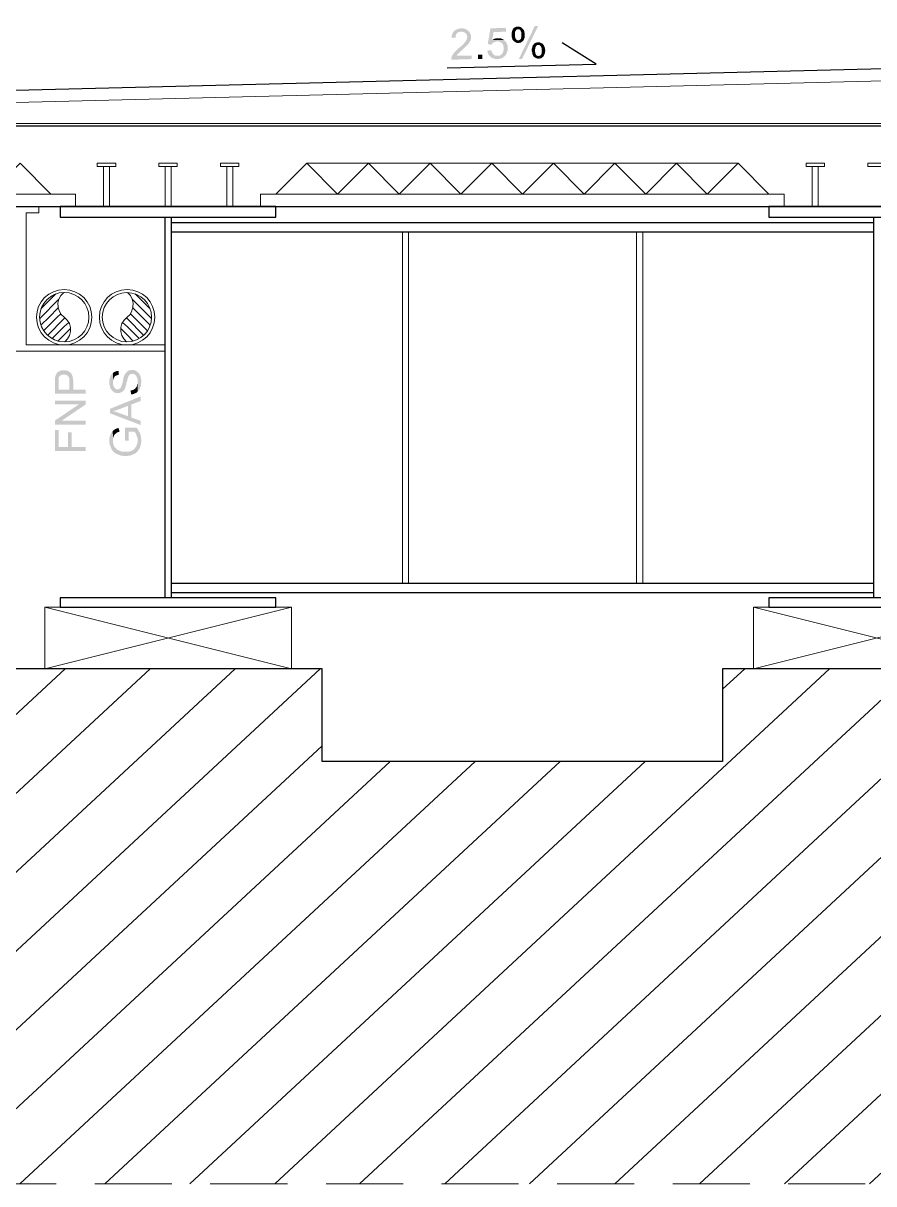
# Model space of a CAD drawing. Header units: millimetres. Extents: x 0.3 to 47.5, y 0.1 to 28.
# Drawn here: x 27.126 to 29.3, y 7.17 to 10.135 of the extents above; entities that cross this region are included whole.
import ezdxf

# ---------------------------------------------------------------- set-up
doc = ezdxf.new("R2010")
doc.units = ezdxf.units.MM
doc.layers.add('PDF _Geometria', color=7, linetype='Continuous')
doc.layers.add('PDF _Riempimenti solidi', color=7, linetype='Continuous')

msp = doc.modelspace()

# ---------------------------------------------------------------- hatches: boundary and pattern name
at = {"layer": 'PDF _Riempimenti solidi', "transparency": 33554559}
for points in [[(28.245, 10.1216), (28.2433, 10.1216), (28.2408, 10.1207), (28.2383, 10.1207), (28.2367, 10.1199), (28.2342, 10.1191), (28.2325, 10.1182), (28.2308, 10.1174), (28.2292, 10.1166), (28.2275, 10.1149), (28.2267, 10.1141), (28.225, 10.1124), (28.2242, 10.1107), (28.2233, 10.1091), (28.2225, 10.1066), (28.2217, 10.1049), (28.2208, 10.1024), (28.2208, 10.1007), (28.22, 10.0982), (28.23, 10.0974), (28.2308, 10.0991), (28.2308, 10.1016), (28.2317, 10.1041), (28.2317, 10.1057), (28.2333, 10.1074), (28.2342, 10.1091), (28.235, 10.1099), (28.2367, 10.1107), (28.2392, 10.1124), (28.2408, 10.1124), (28.2433, 10.1132), (28.245, 10.1132), (28.265, 10.1141), (28.2633, 10.1157), (28.2617, 10.1166), (28.26, 10.1182), (28.2583, 10.1191), (28.2567, 10.1199), (28.2542, 10.1207), (28.2525, 10.1207), (28.25, 10.1216), (28.2475, 10.1216)], [(28.265, 10.1141), (28.245, 10.1132), (28.2483, 10.1132), (28.2508, 10.1124), (28.2525, 10.1116), (28.255, 10.1107), (28.2558, 10.1099), (28.2567, 10.1099), (28.2575, 10.1082), (28.2592, 10.1066), (28.26, 10.1041), (28.26, 10.1024), (28.2608, 10.0999), (28.2608, 10.0982), (28.26, 10.0966), (28.26, 10.0949), (28.2592, 10.0924), (28.2575, 10.0907), (28.2567, 10.0882), (28.2558, 10.0874), (28.2542, 10.0857), (28.2533, 10.0849), (28.2525, 10.0832), (28.2492, 10.0799), (28.2475, 10.0782), (28.2458, 10.0766), (28.2433, 10.0749), (28.2417, 10.0732), (28.2392, 10.0716), (28.2375, 10.0699), (28.2358, 10.0682), (28.2342, 10.0666), (28.2325, 10.0649), (28.2308, 10.0632), (28.2283, 10.0607), (28.2267, 10.0591), (28.2258, 10.0582), (28.225, 10.0557), (28.2233, 10.0541), (28.2225, 10.0524), (28.2217, 10.0499), (28.2208, 10.0482), (28.22, 10.0457), (28.22, 10.0416), (28.2717, 10.0432), (28.2717, 10.0524), (28.2333, 10.0516), (28.2342, 10.0532), (28.2358, 10.0549), (28.2375, 10.0566), (28.2375, 10.0574), (28.2392, 10.0582), (28.24, 10.0599), (28.2417, 10.0607), (28.2433, 10.0624), (28.2458, 10.0649), (28.2483, 10.0666), (28.2483, 10.0674), (28.2508, 10.0691), (28.2525, 10.0707), (28.2558, 10.0741), (28.2575, 10.0757), (28.2592, 10.0774), (28.2608, 10.0782), (28.2617, 10.0799), (28.2625, 10.0807), (28.265, 10.0832), (28.2658, 10.0857), (28.2667, 10.0874), (28.2683, 10.0891), (28.2692, 10.0907), (28.2692, 10.0916), (28.27, 10.0941), (28.27, 10.0957), (28.2708, 10.0982), (28.2708, 10.1007), (28.27, 10.1024), (28.27, 10.1049), (28.2692, 10.1066), (28.2683, 10.1091), (28.2667, 10.1124)], [(28.3592, 10.1232), (28.32, 10.1216), (28.3133, 10.0816), (28.3225, 10.0799), (28.3233, 10.0816), (28.325, 10.0832), (28.3267, 10.0849), (28.3283, 10.0857), (28.3308, 10.0866), (28.3325, 10.0874), (28.335, 10.0882), (28.3367, 10.0882), (28.3567, 10.0899), (28.355, 10.0916), (28.3242, 10.0916), (28.3283, 10.1124), (28.36, 10.1132)], [(28.3775, 10.1199), (28.3767, 10.1182), (28.3758, 10.1157), (28.375, 10.1141), (28.375, 10.1124), (28.3742, 10.1099), (28.3742, 10.1007), (28.3758, 10.0957), (28.3758, 10.0941), (28.3767, 10.0924), (28.3783, 10.0907), (28.3792, 10.0891), (28.38, 10.0891), (28.3817, 10.0874), (28.3833, 10.0866), (28.385, 10.0857), (28.3867, 10.0849), (28.3892, 10.0841), (28.3925, 10.0841), (28.3942, 10.0849), (28.3967, 10.0849), (28.3983, 10.0857), (28.4, 10.0874), (28.4017, 10.0882), (28.4042, 10.0907), (28.3908, 10.0907), (28.3883, 10.0916), (28.3867, 10.0924), (28.385, 10.0941), (28.3842, 10.0957), (28.3833, 10.0974), (28.3833, 10.0991), (28.3825, 10.1016), (28.3825, 10.1107), (28.3833, 10.1132), (28.3842, 10.1149), (28.385, 10.1157), (28.385, 10.1166), (28.3867, 10.1182), (28.3883, 10.1191), (28.3908, 10.1191)], [(28.39, 10.1257), (28.3858, 10.1257), (28.3842, 10.1249), (28.3808, 10.1232), (28.3775, 10.1199), (28.3908, 10.1191), (28.3933, 10.1191), (28.395, 10.1182), (28.3967, 10.1166), (28.3975, 10.1149), (28.3983, 10.1132), (28.3992, 10.1107), (28.3992, 10.0991), (28.3983, 10.0974), (28.3983, 10.0957), (28.3975, 10.0941), (28.3967, 10.0941), (28.395, 10.0924), (28.3933, 10.0916), (28.3908, 10.0907), (28.4042, 10.0907), (28.405, 10.0924), (28.4058, 10.0941), (28.4067, 10.0966), (28.4075, 10.0982), (28.4075, 10.1099), (28.4067, 10.1124), (28.4067, 10.1141), (28.4058, 10.1166), (28.405, 10.1182), (28.4017, 10.1216), (28.4, 10.1232), (28.3983, 10.1241), (28.3967, 10.1249), (28.3942, 10.1257), (28.3925, 10.1257)], [(28.3392, 10.0966), (28.3342, 10.0966), (28.3325, 10.0957), (28.33, 10.0949), (28.3283, 10.0941), (28.3267, 10.0932), (28.3242, 10.0916), (28.355, 10.0916), (28.3533, 10.0932), (28.3517, 10.0941), (28.35, 10.0949), (28.3475, 10.0957), (28.3458, 10.0966), (28.3417, 10.0966)], [(28.3567, 10.0899), (28.3367, 10.0882), (28.34, 10.0882), (28.3417, 10.0874), (28.3442, 10.0874), (28.3458, 10.0866), (28.3475, 10.0849), (28.3492, 10.0841), (28.35, 10.0832), (28.3508, 10.0816), (28.3525, 10.0799), (28.3533, 10.0774), (28.3533, 10.0757), (28.3542, 10.0732), (28.3542, 10.0657), (28.3533, 10.0641), (28.3525, 10.0616), (28.3517, 10.0599), (28.35, 10.0566), (28.3492, 10.0566), (28.3475, 10.0549), (28.3458, 10.0532), (28.3425, 10.0516), (28.3383, 10.0516), (28.3575, 10.0516), (28.3583, 10.0532), (28.3592, 10.0541), (28.36, 10.0557), (28.3617, 10.0591), (28.3625, 10.0616), (28.3633, 10.0632), (28.3642, 10.0649), (28.3642, 10.0774), (28.3633, 10.0799), (28.3608, 10.0849), (28.36, 10.0874), (28.3583, 10.0882)], [(28.4417, 10.0857), (28.4383, 10.0857), (28.4358, 10.0849), (28.4325, 10.0832), (28.4308, 10.0816), (28.43, 10.0799), (28.4425, 10.0791), (28.445, 10.0791), (28.4467, 10.0782), (28.4483, 10.0766), (28.4492, 10.0749), (28.45, 10.0732), (28.4508, 10.0707), (28.4508, 10.0657), (28.4517, 10.0641), (28.4508, 10.0616), (28.4508, 10.0574), (28.45, 10.0557), (28.4492, 10.0541), (28.4483, 10.0532), (28.4467, 10.0524), (28.4433, 10.0507), (28.4558, 10.0507), (28.4567, 10.0524), (28.4575, 10.0541), (28.4583, 10.0566), (28.4592, 10.0582), (28.4592, 10.0607), (28.46, 10.0632), (28.46, 10.0674), (28.4592, 10.0699), (28.4592, 10.0724), (28.4583, 10.0741), (28.4575, 10.0766), (28.4567, 10.0782), (28.4558, 10.0799), (28.4542, 10.0807), (28.4542, 10.0816), (28.4525, 10.0832), (28.45, 10.0841), (28.4467, 10.0857), (28.4442, 10.0857)], [(28.3225, 10.0657), (28.3125, 10.0649), (28.3125, 10.0632), (28.3133, 10.0616), (28.3133, 10.0591), (28.3142, 10.0574), (28.315, 10.0549), (28.3167, 10.0532), (28.3175, 10.0516), (28.3192, 10.0499), (28.3208, 10.0491), (28.3217, 10.0482), (28.3233, 10.0466), (28.325, 10.0457), (28.3275, 10.0449), (28.3292, 10.0441), (28.3317, 10.0441), (28.3333, 10.0432), (28.3408, 10.0432), (28.3433, 10.0441), (28.345, 10.0441), (28.3467, 10.0449), (28.3492, 10.0457), (28.3525, 10.0474), (28.3542, 10.0491), (28.3558, 10.0499), (28.3575, 10.0516), (28.3333, 10.0516), (28.3317, 10.0524), (28.33, 10.0532), (28.3283, 10.0549), (28.3267, 10.0557), (28.325, 10.0591), (28.3233, 10.0607), (28.3233, 10.0632)], [(28.43, 10.0799), (28.4283, 10.0782), (28.4275, 10.0757), (28.4275, 10.0741), (28.4267, 10.0724), (28.4258, 10.0699), (28.4258, 10.0632), (28.4267, 10.0607), (28.4267, 10.0582), (28.4275, 10.0557), (28.4283, 10.0541), (28.4292, 10.0524), (28.4308, 10.0491), (28.4317, 10.0491), (28.4333, 10.0474), (28.435, 10.0466), (28.4367, 10.0457), (28.4392, 10.0449), (28.4408, 10.0441), (28.4442, 10.0441), (28.4458, 10.0449), (28.4483, 10.0449), (28.45, 10.0457), (28.4517, 10.0474), (28.4533, 10.0482), (28.455, 10.0499), (28.4558, 10.0507), (28.4425, 10.0507), (28.4408, 10.0516), (28.4383, 10.0524), (28.4367, 10.0541), (28.4358, 10.0557), (28.435, 10.0574), (28.435, 10.0591), (28.4342, 10.0616), (28.4342, 10.0682), (28.435, 10.0707), (28.435, 10.0732), (28.4358, 10.0749), (28.4367, 10.0757), (28.4367, 10.0766), (28.4383, 10.0782), (28.44, 10.0791), (28.4425, 10.0791)], [(27.2075, 9.2182), (27.2075, 9.1882), (27.2858, 9.1882), (27.2858, 9.1991), (27.2542, 9.1991), (27.2542, 9.2207), (27.2533, 9.2232), (27.2533, 9.2282), (27.2525, 9.2307), (27.2525, 9.2324), (27.2517, 9.2349), (27.2492, 9.2399), (27.2483, 9.2407), (27.2467, 9.2424), (27.2458, 9.2432), (27.2442, 9.1991), (27.2167, 9.1991), (27.2167, 9.2191), (27.2158, 9.2441), (27.2142, 9.2432), (27.2125, 9.2416), (27.2117, 9.2399), (27.2108, 9.2382), (27.2092, 9.2349), (27.2075, 9.2299), (27.2075, 9.2207)], [(27.2158, 9.2441), (27.2167, 9.2191), (27.2167, 9.2291), (27.2175, 9.2307), (27.2183, 9.2324), (27.22, 9.2341), (27.2217, 9.2349), (27.2217, 9.2357), (27.2242, 9.2366), (27.2258, 9.2374), (27.2333, 9.2374), (27.2358, 9.2366), (27.2375, 9.2357), (27.2392, 9.2349), (27.2408, 9.2332), (27.2417, 9.2324), (27.2433, 9.2291), (27.2442, 9.2266), (27.2442, 9.1991), (27.2458, 9.2432), (27.2442, 9.2441), (27.2425, 9.2457), (27.24, 9.2466), (27.2383, 9.2474), (27.2367, 9.2474), (27.2342, 9.2482), (27.225, 9.2482), (27.2233, 9.2474), (27.2208, 9.2466), (27.2192, 9.2457), (27.2175, 9.2457)], [(27.3467, 9.2174), (27.3467, 9.2107), (27.3475, 9.2091), (27.3483, 9.2066), (27.3483, 9.2049), (27.3492, 9.2024), (27.35, 9.2007), (27.3517, 9.1991), (27.3525, 9.1974), (27.3558, 9.1941), (27.3575, 9.1932), (27.3583, 9.1924), (27.36, 9.1916), (27.3617, 9.1907), (27.3642, 9.1899), (27.3725, 9.1899), (27.3742, 9.1907), (27.3758, 9.1916), (27.3783, 9.1924), (27.38, 9.1941), (27.3817, 9.1949), (27.3833, 9.1966), (27.3842, 9.1982), (27.385, 9.2007), (27.3858, 9.2007), (27.3867, 9.2024), (27.3867, 9.2041), (27.3875, 9.2057), (27.39, 9.2132), (27.39, 9.2157), (27.3908, 9.2182), (27.3917, 9.2207), (27.3925, 9.2232), (27.3925, 9.2257), (27.3933, 9.2274), (27.3942, 9.2291), (27.3942, 9.2299), (27.395, 9.2324), (27.3958, 9.2341), (27.3975, 9.2357), (27.3992, 9.2374), (27.4008, 9.2382), (27.4033, 9.2391), (27.4083, 9.2391), (27.41, 9.2382), (27.4117, 9.2366), (27.4133, 9.2357), (27.415, 9.2341), (27.4158, 9.2324), (27.4167, 9.2299), (27.4183, 9.2266), (27.4183, 9.1932), (27.42, 9.1949), (27.4217, 9.1966), (27.4225, 9.1982), (27.4242, 9.1999), (27.425, 9.2024), (27.425, 9.2032), (27.4258, 9.2049), (27.4267, 9.2066), (27.4267, 9.2082), (27.4275, 9.2107), (27.4275, 9.2149), (27.4283, 9.2174), (27.4283, 9.2232), (27.4275, 9.2249), (27.4275, 9.2274), (27.4267, 9.2291), (27.4267, 9.2316), (27.4258, 9.2332), (27.425, 9.2349), (27.425, 9.2357), (27.4233, 9.2382), (27.4225, 9.2399), (27.4208, 9.2416), (27.4192, 9.2432), (27.4183, 9.2441), (27.4158, 9.2457), (27.415, 9.2466), (27.4125, 9.2474), (27.4108, 9.2482), (27.4083, 9.2491), (27.4008, 9.2491), (27.3992, 9.2482), (27.3967, 9.2482), (27.395, 9.2474), (27.3933, 9.2457), (27.3917, 9.2449), (27.39, 9.2432), (27.3892, 9.2416), (27.3875, 9.2399), (27.3867, 9.2382), (27.385, 9.2357), (27.3842, 9.2341), (27.3842, 9.2324), (27.3825, 9.2291), (27.3825, 9.2266), (27.3808, 9.2216), (27.38, 9.2182), (27.38, 9.2157), (27.3783, 9.2107), (27.3775, 9.2082), (27.375, 9.2032), (27.3733, 9.2016), (27.3717, 9.2007), (27.37, 9.1999), (27.3642, 9.1999), (27.3625, 9.2007), (27.3608, 9.2024), (27.3592, 9.2041), (27.3583, 9.2049), (27.3575, 9.2066), (27.3567, 9.2082), (27.3567, 9.2099), (27.3558, 9.2124), (27.3558, 9.2416), (27.3542, 9.2399), (27.3525, 9.2382), (27.3517, 9.2366), (27.35, 9.2349), (27.3492, 9.2324), (27.3483, 9.2299), (27.3475, 9.2282), (27.3475, 9.2266), (27.3467, 9.2241), (27.3467, 9.2199)], [(27.3558, 9.2416), (27.3558, 9.2174), (27.3558, 9.2224), (27.3567, 9.2241), (27.3567, 9.2266), (27.3575, 9.2282), (27.3592, 9.2316), (27.36, 9.2316), (27.3608, 9.2332), (27.3625, 9.2341), (27.3642, 9.2349), (27.3667, 9.2357), (27.3683, 9.2366), (27.3708, 9.2366), (27.37, 9.2466), (27.3658, 9.2466), (27.3633, 9.2457), (27.3617, 9.2449), (27.3592, 9.2441), (27.3575, 9.2432), (27.3575, 9.2424)], [(27.4008, 9.1966), (27.4017, 9.1866), (27.4058, 9.1866), (27.4075, 9.1874), (27.41, 9.1882), (27.4117, 9.1891), (27.4133, 9.1899), (27.4158, 9.1907), (27.4183, 9.1932), (27.4183, 9.2199), (27.4183, 9.2132), (27.4175, 9.2116), (27.4167, 9.2091), (27.4167, 9.2074), (27.4158, 9.2057), (27.4142, 9.2041), (27.4133, 9.2024), (27.4117, 9.2007), (27.41, 9.1999), (27.4092, 9.1991), (27.4075, 9.1982), (27.405, 9.1974), (27.4025, 9.1966)], [(27.2075, 9.1707), (27.2075, 9.1616), (27.2692, 9.1616), (27.2858, 9.1607), (27.2858, 9.1707)], [(27.3483, 9.1499), (27.3558, 9.1441), (27.3575, 9.1441), (27.3592, 9.1449), (27.3617, 9.1449), (27.3633, 9.1457), (27.3658, 9.1466), (27.3675, 9.1474), (27.37, 9.1482), (27.3725, 9.1491), (27.3942, 9.1574), (27.3942, 9.1307), (27.4025, 9.1607), (27.4267, 9.1699), (27.4267, 9.1816)], [(27.3483, 9.1499), (27.3483, 9.1382), (27.4267, 9.1082), (27.4267, 9.1191), (27.4025, 9.1274), (27.4025, 9.1607), (27.3942, 9.1307), (27.3708, 9.1391), (27.3708, 9.1399), (27.3692, 9.1399), (27.3667, 9.1407), (27.365, 9.1416), (27.3625, 9.1424), (27.3608, 9.1424), (27.3558, 9.1441)], [(27.2075, 9.1199), (27.2075, 9.1091), (27.2858, 9.1091), (27.2858, 9.1191), (27.2242, 9.1191)], [(27.2075, 9.0957), (27.2075, 9.0424), (27.2858, 9.0424), (27.2858, 9.0524), (27.25, 9.0524), (27.25, 9.0899), (27.2408, 9.0899), (27.2408, 9.0524), (27.2167, 9.0524), (27.2167, 9.0957)], [(27.3467, 9.0682), (27.3467, 9.0616), (27.3475, 9.0599), (27.3475, 9.0574), (27.3483, 9.0557), (27.3492, 9.0532), (27.35, 9.0516), (27.3508, 9.0499), (27.3517, 9.0474), (27.3517, 9.0466), (27.3533, 9.0449), (27.3542, 9.0432), (27.3558, 9.0416), (27.3575, 9.0399), (27.3583, 9.0391), (27.36, 9.0374), (27.3625, 9.0357), (27.3642, 9.0349), (27.3658, 9.0341), (27.3667, 9.0341), (27.3683, 9.0332), (27.3708, 9.0324), (27.3725, 9.0316), (27.375, 9.0307), (27.3767, 9.0299), (27.3808, 9.0299), (27.3833, 9.0291), (27.3925, 9.0291), (27.3942, 9.0299), (27.3983, 9.0299), (27.4008, 9.0307), (27.4025, 9.0316), (27.405, 9.0324), (27.4067, 9.0332), (27.4083, 9.0341), (27.41, 9.0341), (27.4117, 9.0357), (27.4133, 9.0366), (27.415, 9.0382), (27.4167, 9.0399), (27.4183, 9.0407), (27.4192, 9.0424), (27.4183, 9.0691), (27.4183, 9.0624), (27.4175, 9.0599), (27.4167, 9.0582), (27.4158, 9.0557), (27.415, 9.0541), (27.4142, 9.0524), (27.4125, 9.0507), (27.4117, 9.0491), (27.4083, 9.0457), (27.4067, 9.0449), (27.405, 9.0432), (27.4042, 9.0432), (27.4025, 9.0424), (27.4008, 9.0416), (27.3983, 9.0407), (27.3967, 9.0407), (27.3942, 9.0399), (27.3817, 9.0399), (27.3792, 9.0407), (27.3775, 9.0407), (27.375, 9.0416), (27.3733, 9.0424), (27.3708, 9.0432), (27.3692, 9.0441), (27.3667, 9.0449), (27.3633, 9.0482), (27.3608, 9.0507), (27.36, 9.0524), (27.3583, 9.0541), (27.3575, 9.0566), (27.3575, 9.0574), (27.3567, 9.0599), (27.3558, 9.0616), (27.3558, 9.0682), (27.355, 9.0932), (27.3542, 9.0916), (27.3525, 9.0899), (27.3517, 9.0882), (27.35, 9.0857), (27.3492, 9.0841), (27.3492, 9.0832), (27.3475, 9.0799), (27.3475, 9.0774), (27.3467, 9.0757), (27.3467, 9.0707)], [(27.355, 9.0932), (27.3558, 9.0682), (27.3558, 9.0757), (27.3567, 9.0774), (27.3575, 9.0791), (27.3575, 9.0799), (27.3592, 9.0824), (27.36, 9.0841), (27.3617, 9.0857), (27.3633, 9.0866), (27.3642, 9.0874), (27.3658, 9.0891), (27.3683, 9.0899), (27.37, 9.0907), (27.3725, 9.0916), (27.37, 9.1007), (27.3683, 9.1007), (27.3667, 9.0999), (27.3642, 9.0991), (27.3625, 9.0982), (27.36, 9.0974), (27.3583, 9.0957), (27.3567, 9.0949)], [(27.3867, 9.1016), (27.3867, 9.0682), (27.3958, 9.0682), (27.3958, 9.0916), (27.4108, 9.0916), (27.4117, 9.0899), (27.4125, 9.0882), (27.4142, 9.0866), (27.415, 9.0841), (27.4167, 9.0791), (27.4175, 9.0774), (27.4183, 9.0749), (27.4183, 9.0691), (27.4192, 9.0424), (27.4208, 9.0441), (27.4217, 9.0466), (27.4233, 9.0482), (27.4242, 9.0499), (27.425, 9.0524), (27.4258, 9.0541), (27.4258, 9.0566), (27.4267, 9.0582), (27.4275, 9.0607), (27.4275, 9.0649), (27.4283, 9.0674), (27.4283, 9.0707), (27.4275, 9.0732), (27.4275, 9.0774), (27.4267, 9.0799), (27.4267, 9.0816), (27.4258, 9.0841), (27.425, 9.0857), (27.425, 9.0866), (27.4242, 9.0891), (27.4225, 9.0907), (27.4217, 9.0924), (27.4208, 9.0941), (27.42, 9.0966), (27.4183, 9.0982), (27.4175, 9.0999), (27.4158, 9.1016)]]:
    msp.add_hatch(color=256, dxfattribs=at).paths.add_polyline_path(points)

# ---------------------------------------------------------------- linework, layer by layer
at = {"layer": 'PDF _Geometria', "lineweight": 25}
for points in [[(26.8667, 9.9582), (30.2133, 10.0416), (30.1192, 10.1349), (30.2133, 10.1349)], [(28.2092, 10.0207), (28.59, 10.0299), (28.5033, 10.0849)], [(27.4883, 9.6391), (27.4883, 8.6666)], [(27.5042, 9.6391), (27.5042, 8.6666)], [(29.2992, 9.6391), (29.2992, 8.6666)], [(27.5042, 9.6257), (29.2992, 9.6257)], [(27.5042, 9.6016), (29.2992, 9.6016)], [(27.5042, 8.7041), (29.2992, 8.7041)], [(27.5042, 8.6807), (29.2992, 8.6807)], [(34.1108, 7.1699), (34.1108, 8.2491), (33.3233, 8.2491), (33.3233, 8.4857), (32.5358, 8.4857), (32.5358, 8.2491), (31.5125, 8.2491), (31.5125, 8.4857), (30.725, 8.4857), (30.725, 8.2491), (29.7008, 8.2491), (29.7008, 8.4857), (28.9133, 8.4857), (28.9133, 8.2491), (27.89, 8.2491), (27.89, 8.4857), (27.1025, 8.4857), (27.1025, 8.2491), (26.315, 8.2491), (26.315, 7.1699)]]:
    msp.add_lwpolyline(points, dxfattribs=at)
for points in [[(33.56, 9.8716), (26.8667, 9.8716), (26.8667, 10.0524), (26.8425, 10.0766), (26.315, 10.0766), (26.315, 9.1941), (26.3467, 9.1941), (26.3467, 9.6666), (34.0792, 9.6666), (34.0792, 9.1941), (34.1108, 9.1941), (34.1108, 10.0766), (33.5833, 10.0766), (33.56, 10.0524)], [(27.7717, 9.6391), (27.7717, 9.6666), (27.2208, 9.6666), (27.2208, 9.6391)], [(29.5833, 9.6391), (29.5833, 9.6666), (29.0317, 9.6666), (29.0317, 9.6391)], [(27.7717, 8.6666), (27.2208, 8.6666), (27.2208, 8.6432), (27.7717, 8.6432)], [(29.5833, 8.6666), (29.0317, 8.6666), (29.0317, 8.6432), (29.5833, 8.6432)]]:
    msp.add_lwpolyline(points, close=True, dxfattribs=at)
at = {"layer": 'PDF _Geometria', "lineweight": 9}
for points in [[(33.56, 9.9266), (30.2133, 10.0099), (26.8667, 9.9266)], [(26.8667, 9.8791), (33.56, 9.8791)], [(26.4883, 9.7774), (26.5675, 9.6982), (26.6458, 9.7774), (26.725, 9.6982), (26.8033, 9.7774), (26.8825, 9.6982), (26.9608, 9.7774), (27.0392, 9.6982), (27.1183, 9.7774), (27.1967, 9.6982)], [(27.3317, 9.6666), (27.3317, 9.7691)], [(27.3467, 9.6666), (27.3467, 9.7691)], [(27.4892, 9.6666), (27.4892, 9.7691)], [(27.5042, 9.6666), (27.5042, 9.7691)], [(27.6467, 9.6666), (27.6467, 9.7691)], [(27.6617, 9.6666), (27.6617, 9.7691)], [(28.9533, 9.7774), (27.8508, 9.7774), (27.7717, 9.6982)], [(27.8508, 9.7774), (27.9292, 9.6982), (28.0083, 9.7774), (28.0867, 9.6982), (28.1658, 9.7774), (28.2442, 9.6982), (28.3233, 9.7774), (28.4017, 9.6982), (28.4808, 9.7774), (28.5592, 9.6982), (28.6383, 9.7774), (28.7167, 9.6982), (28.7958, 9.7774), (28.8742, 9.6982), (28.9533, 9.7774), (29.0317, 9.6982)], [(29.1425, 9.6666), (29.1425, 9.7691)], [(29.1575, 9.6666), (29.1575, 9.7691)], [(27.26, 9.6666), (27.26, 9.6982), (26.3467, 9.6982)], [(27.7325, 9.6666), (27.7325, 9.6982), (29.0708, 9.6982), (29.0708, 9.6666)], [(27.4883, 9.3132), (27.1342, 9.3132), (27.1342, 9.6507), (27.1658, 9.6507), (27.1658, 9.6666)], [(28.095, 9.6016), (28.095, 8.7041)], [(28.1108, 9.6016), (28.1108, 8.7041)], [(28.6933, 9.6016), (28.6933, 8.7041)], [(28.7092, 9.6016), (28.7092, 8.7041)], [(27.1683, 9.3807), (27.2175, 9.4299)], [(27.1717, 9.4049), (27.21, 9.4432)], [(27.23, 9.4466), (27.2225, 9.4391), (27.2175, 9.4299), (27.215, 9.4199), (27.2158, 9.4099), (27.2183, 9.3999), (27.2233, 9.3907), (27.2308, 9.3841), (27.2383, 9.3766), (27.2442, 9.3674), (27.2467, 9.3574), (27.2467, 9.3474), (27.2442, 9.3374), (27.2392, 9.3282), (27.2325, 9.3207)], [(27.39, 9.3207), (27.3833, 9.3282), (27.3783, 9.3374), (27.3758, 9.3474), (27.3758, 9.3574), (27.3783, 9.3674), (27.3842, 9.3766), (27.3917, 9.3841), (27.3992, 9.3907), (27.4042, 9.3999), (27.4067, 9.4099), (27.4075, 9.4199), (27.405, 9.4299), (27.4, 9.4391), (27.3925, 9.4466)], [(27.4542, 9.3807), (27.4508, 9.3841), (27.405, 9.4299)], [(27.4508, 9.4049), (27.4125, 9.4432)], [(27.1717, 9.3632), (27.1925, 9.3841), (27.2158, 9.4074)], [(27.4508, 9.3632), (27.43, 9.3841), (27.4067, 9.4074)], [(27.1783, 9.3491), (27.2133, 9.3841), (27.2225, 9.3924)], [(27.1883, 9.3374), (27.2308, 9.3807), (27.2325, 9.3824)], [(27.2, 9.3291), (27.2308, 9.3599), (27.2425, 9.3707)], [(27.4225, 9.3291), (27.3917, 9.3599), (27.38, 9.3707)], [(27.4342, 9.3374), (27.3917, 9.3807), (27.39, 9.3824)], [(27.4442, 9.3491), (27.4092, 9.3841), (27.4, 9.3924)], [(27.215, 9.3224), (27.2308, 9.3391), (27.2467, 9.3549)], [(27.4075, 9.3224), (27.3917, 9.3391), (27.3758, 9.3549)], [(27.4883, 9.2974), (26.3467, 9.2974)], [(27.8117, 8.6432), (27.8117, 8.4857), (27.1817, 8.6432)], [(28.9925, 8.6432), (29.6225, 8.4857), (29.6225, 8.6432), (28.9925, 8.6432), (28.9925, 8.4857), (29.6225, 8.6432)], [(26.315, 7.4324), (27.4508, 8.4857)], [(26.315, 7.2307), (27.6675, 8.4857)], [(26.4667, 7.1699), (27.885, 8.4857)], [(27.1025, 8.3641), (27.2333, 8.4857)], [(27.7692, 7.1699), (29.1867, 8.4857)], [(27.9858, 7.1699), (29.4042, 8.4857)], [(28.2033, 7.1699), (29.6208, 8.4857)], [(28.9133, 8.4332), (28.97, 8.4857)], [(28.42, 7.1699), (29.7008, 8.3582)], [(26.6833, 7.1699), (27.89, 8.2891)], [(26.9008, 7.1699), (28.0642, 8.2491)], [(27.1175, 7.1699), (28.2808, 8.2491)], [(27.335, 7.1699), (28.4983, 8.2491)], [(27.5517, 7.1699), (28.715, 8.2491)], [(28.6375, 7.1699), (29.8008, 8.2491)], [(28.8542, 7.1699), (30.0175, 8.2491)], [(29.0717, 7.1699), (30.235, 8.2491)], [(29.2883, 7.1699), (30.4517, 8.2491)], [(27.0142, 7.1699), (27.2108, 7.1699)], [(27.3092, 7.1699), (27.5058, 7.1699)], [(27.6042, 7.1699), (27.8017, 7.1699)], [(27.9, 7.1699), (28.0967, 7.1699)], [(28.195, 7.1699), (28.3917, 7.1699)], [(28.4908, 7.1699), (28.6875, 7.1699)], [(28.7858, 7.1699), (28.9825, 7.1699)], [(29.0808, 7.1699), (29.2775, 7.1699)]]:
    msp.add_lwpolyline(points, dxfattribs=at)
for points in [[(27.3625, 9.7691), (27.3625, 9.7774), (27.315, 9.7774), (27.315, 9.7691)], [(27.52, 9.7691), (27.52, 9.7774), (27.4725, 9.7774), (27.4725, 9.7691)], [(27.6775, 9.7691), (27.6775, 9.7774), (27.63, 9.7774), (27.63, 9.7691)], [(29.1733, 9.7691), (29.1733, 9.7774), (29.1267, 9.7774), (29.1267, 9.7691)], [(29.3308, 9.7691), (29.3308, 9.7774), (29.2842, 9.7774), (29.2842, 9.7691)], [(27.1817, 8.4857), (27.8117, 8.6432), (27.1817, 8.6432)]]:
    msp.add_lwpolyline(points, close=True, dxfattribs=at)
for centre, radius in [((27.2309, 9.3838), 0.0708), ((27.231, 9.3839), 0.0631), ((27.3917, 9.3838), 0.0708), ((27.3913, 9.3837), 0.0629)]:
    msp.add_circle(centre, radius, dxfattribs=at)
at = {"layer": 'PDF _Riempimenti solidi', "lineweight": 25, "transparency": 33554559}
for points in [[(28.4417, 10.1274), (28.4333, 10.1274), (28.4008, 10.0432), (28.3925, 10.0432)], [(28.2883, 10.0432), (28.2883, 10.0541), (28.2992, 10.0432), (28.2992, 10.0549)]]:
    msp.add_solid(points, dxfattribs=at)
at = {"layer": 'PDF _Riempimenti solidi', "lineweight": 9, "transparency": 33554559}
msp.add_solid([(27.2075, 9.1199), (27.2242, 9.1191), (27.2692, 9.1616), (27.2858, 9.1607)], dxfattribs=at)

doc.saveas('drawing.dxf')
